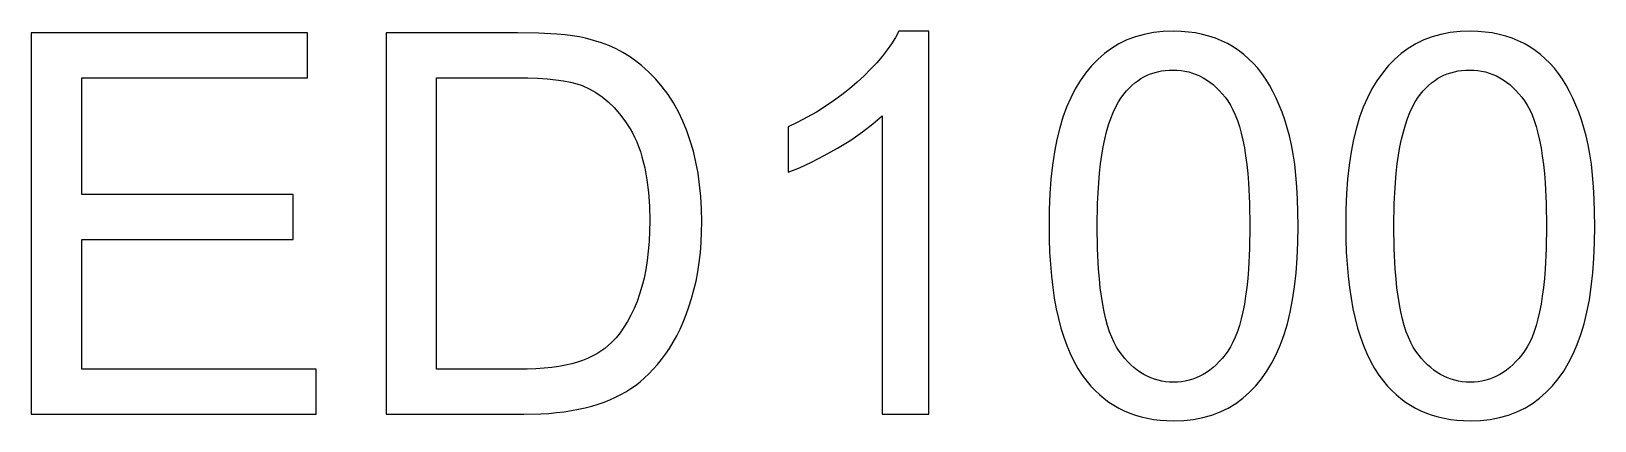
# Model space of a CAD drawing. Header units: millimetres. Extents: x -4.41 to 4.41, y -1.1 to 1.1.
import ezdxf

# ---------------------------------------------------------------- set-up
doc = ezdxf.new("R2010")
doc.units = ezdxf.units.MM
doc.layers.add('LASER_MARK', color=7, linetype='Continuous')

msp = doc.modelspace()

# ---------------------------------------------------------------- linework, layer by layer
at = {"layer": 'LASER_MARK'}
for points in [[(-4.4103, -1.0633), (-2.8025, -1.0633), (-2.8025, -0.809), (-4.1252, -0.809), (-4.1252, -0.0757), (-2.9333, -0.0757), (-2.9333, 0.1771), (-4.1252, 0.1771), (-4.1252, 0.8369), (-2.8525, 0.8369), (-2.8525, 1.0912), (-4.4103, 1.0912)], [(-2.4087, -1.0633), (-1.6313, -1.0633), (-1.5363, -1.061), (-1.491, -1.0581), (-1.447, -1.0541), (-1.4044, -1.0489), (-1.3633, -1.0426), (-1.3235, -1.0351), (-1.2852, -1.0265), (-1.2482, -1.0168), (-1.2126, -1.006), (-1.1784, -0.9941), (-1.1456, -0.9811), (-1.1141, -0.9671), (-1.084, -0.952), (-1.0553, -0.9358), (-1.028, -0.9185), (-1.0016, -0.8999), (-0.9758, -0.8796), (-0.9505, -0.8576), (-0.9257, -0.834), (-0.9014, -0.8087), (-0.8777, -0.7818), (-0.8545, -0.7533), (-0.8318, -0.723), (-0.8099, -0.691), (-0.789, -0.6569), (-0.7691, -0.6207), (-0.7502, -0.5825), (-0.7324, -0.5423), (-0.7155, -0.5), (-0.6997, -0.4557), (-0.6848, -0.4093), (-0.6714, -0.361), (-0.6598, -0.311), (-0.6499, -0.2592), (-0.6419, -0.2057), (-0.6356, -0.1505), (-0.6311, -0.0935), (-0.6284, -0.0348), (-0.6275, 0.0257), (-0.6288, 0.0967), (-0.6328, 0.1657), (-0.6394, 0.2328), (-0.6486, 0.2978), (-0.6605, 0.3608), (-0.6751, 0.4218), (-0.6922, 0.4808), (-0.712, 0.5379), (-0.7345, 0.5927), (-0.7596, 0.6449), (-0.7875, 0.6947), (-0.818, 0.742), (-0.8512, 0.7867), (-0.8871, 0.829), (-0.9257, 0.8688), (-0.967, 0.906), (-1.0005, 0.9329), (-1.0358, 0.9575), (-1.0727, 0.9801), (-1.1114, 1.0004), (-1.1517, 1.0186), (-1.1938, 1.0347), (-1.2375, 1.0486), (-1.283, 1.0603), (-1.3179, 1.0676), (-1.3565, 1.0738), (-1.3989, 1.0791), (-1.445, 1.0835), (-1.5483, 1.0893), (-1.6665, 1.0912), (-2.4087, 1.0912)], [(0.654, -1.0633), (0.654, 1.1), (0.4835, 1.1), (0.4647, 1.065), (0.4429, 1.0296), (0.4181, 0.9941), (0.3902, 0.9582), (0.3593, 0.922), (0.3253, 0.8856), (0.2884, 0.8489), (0.2484, 0.812), (0.206, 0.7755), (0.1618, 0.7405), (0.116, 0.7068), (0.0683, 0.6745), (0.019, 0.6436), (-0.0321, 0.6141), (-0.085, 0.586), (-0.1396, 0.5592), (-0.1396, 0.3035), (-0.0759, 0.3291), (-0.0083, 0.3604), (0.0633, 0.3974), (0.1389, 0.4401), (0.2127, 0.4857), (0.279, 0.5313), (0.338, 0.5768), (0.3646, 0.5996), (0.3894, 0.6224), (0.3894, -1.0633)], [(1.4101, 0.6143), (1.3917, 0.5537), (1.3757, 0.4885), (1.3622, 0.4186), (1.3511, 0.3441), (1.3425, 0.2649), (1.3364, 0.181), (1.3327, 0.0925), (1.3315, -0.0007), (1.3323, -0.0753), (1.3348, -0.1472), (1.339, -0.2165), (1.3448, -0.2831), (1.3523, -0.3471), (1.3614, -0.4084), (1.3723, -0.4671), (1.3847, -0.5232), (1.3989, -0.5766), (1.4147, -0.6274), (1.4322, -0.6755), (1.4513, -0.721), (1.4721, -0.7639), (1.4946, -0.8041), (1.5188, -0.8417), (1.5446, -0.8766), (1.5673, -0.9037), (1.5911, -0.929), (1.6159, -0.9525), (1.6418, -0.9743), (1.6688, -0.9944), (1.6967, -1.0127), (1.7257, -1.0293), (1.7558, -1.0442), (1.7869, -1.0572), (1.8191, -1.0686), (1.8523, -1.0782), (1.8865, -1.086), (1.9218, -1.0921), (1.9581, -1.0965), (1.9955, -1.0991), (2.0339, -1.1), (2.0918, -1.098), (2.1471, -1.0921), (2.1999, -1.0821), (2.2502, -1.0682), (2.2978, -1.0503), (2.343, -1.0285), (2.3855, -1.0027), (2.4256, -0.9729), (2.4631, -0.9394), (2.4983, -0.9027), (2.531, -0.8627), (2.5613, -0.8193), (2.5893, -0.7726), (2.6148, -0.7227), (2.6378, -0.6694), (2.6585, -0.6128), (2.6768, -0.5523), (2.6926, -0.4872), (2.706, -0.4176), (2.7169, -0.3433), (2.7255, -0.2645), (2.7315, -0.1812), (2.7352, -0.0932), (2.7364, -0.0007), (2.7356, 0.0773), (2.7334, 0.1512), (2.7296, 0.221), (2.7243, 0.2868), (2.7175, 0.3484), (2.7091, 0.4058), (2.6993, 0.4592), (2.6879, 0.5085), (2.6752, 0.5548), (2.6614, 0.5993), (2.6464, 0.6421), (2.6302, 0.683), (2.6129, 0.7222), (2.5945, 0.7595), (2.5749, 0.7951), (2.5542, 0.8289), (2.5322, 0.8608), (2.5087, 0.8908), (2.4838, 0.9188), (2.4575, 0.945), (2.4298, 0.9692), (2.4007, 0.9914), (2.3701, 1.0118), (2.3381, 1.0302), (2.3048, 1.0466), (2.2701, 1.0607), (2.2341, 1.0727), (2.1967, 1.0825), (2.158, 1.0902), (2.118, 1.0956), (2.0766, 1.0989), (2.0339, 1.1), (1.9764, 1.098), (1.9214, 1.0921), (1.8688, 1.0822), (1.8188, 1.0684), (1.7713, 1.0506), (1.7263, 1.0289), (1.6838, 1.0032), (1.6438, 0.9736), (1.6062, 0.9404), (1.571, 0.9038), (1.5382, 0.8638), (1.5078, 0.8206), (1.4798, 0.774), (1.4542, 0.7241), (1.4309, 0.6709)], [(3.084, 0.6143), (3.0655, 0.5537), (3.0496, 0.4885), (3.0361, 0.4186), (3.025, 0.3441), (3.0164, 0.2649), (3.0103, 0.181), (3.0066, 0.0925), (3.0053, -0.0007), (3.0062, -0.0753), (3.0087, -0.1472), (3.0128, -0.2165), (3.0187, -0.2831), (3.0262, -0.3471), (3.0353, -0.4084), (3.0461, -0.4671), (3.0586, -0.5232), (3.0728, -0.5766), (3.0886, -0.6274), (3.1061, -0.6755), (3.1252, -0.721), (3.146, -0.7639), (3.1685, -0.8041), (3.1926, -0.8417), (3.2184, -0.8766), (3.2412, -0.9037), (3.265, -0.929), (3.2898, -0.9525), (3.3157, -0.9743), (3.3426, -0.9944), (3.3706, -1.0127), (3.3996, -1.0293), (3.4297, -1.0442), (3.4608, -1.0572), (3.493, -1.0686), (3.5262, -1.0782), (3.5604, -1.086), (3.5957, -1.0921), (3.632, -1.0965), (3.6694, -1.0991), (3.7078, -1.1), (3.7657, -1.098), (3.821, -1.0921), (3.8738, -1.0821), (3.924, -1.0682), (3.9717, -1.0503), (4.0168, -1.0285), (4.0594, -1.0027), (4.0995, -0.9729), (4.137, -0.9394), (4.1722, -0.9027), (4.2049, -0.8627), (4.2352, -0.8193), (4.2631, -0.7726), (4.2886, -0.7227), (4.3117, -0.6694), (4.3324, -0.6128), (4.3507, -0.5523), (4.3665, -0.4872), (4.3799, -0.4176), (4.3908, -0.3433), (4.3993, -0.2645), (4.4054, -0.1812), (4.4091, -0.0932), (4.4103, -0.0007), (4.4095, 0.0773), (4.4073, 0.1512), (4.4035, 0.221), (4.3982, 0.2868), (4.3913, 0.3484), (4.383, 0.4058), (4.3732, 0.4592), (4.3618, 0.5085), (4.3491, 0.5548), (4.3352, 0.5993), (4.3203, 0.6421), (4.3041, 0.683), (4.2868, 0.7222), (4.2684, 0.7595), (4.2488, 0.7951), (4.2281, 0.8289), (4.206, 0.8608), (4.1826, 0.8908), (4.1577, 0.9188), (4.1314, 0.945), (4.1037, 0.9692), (4.0746, 0.9914), (4.044, 1.0118), (4.012, 1.0302), (3.9787, 1.0466), (3.944, 1.0607), (3.9079, 1.0727), (3.8706, 1.0825), (3.8319, 1.0902), (3.7919, 1.0956), (3.7505, 1.0989), (3.7078, 1.1), (3.6503, 1.098), (3.5953, 1.0921), (3.5427, 1.0822), (3.4927, 1.0684), (3.4452, 1.0506), (3.4002, 1.0289), (3.3576, 1.0032), (3.3176, 0.9736), (3.2801, 0.9404), (3.2449, 0.9038), (3.2121, 0.8638), (3.1817, 0.8206), (3.1537, 0.774), (3.1281, 0.7241), (3.1048, 0.6709)], [(-2.1236, -0.809), (-2.1236, 0.8369), (-1.6709, 0.8369), (-1.6096, 0.8363), (-1.5525, 0.8342), (-1.4999, 0.8307), (-1.4516, 0.8259), (-1.4077, 0.8197), (-1.3681, 0.8121), (-1.3329, 0.8032), (-1.3021, 0.7929), (-1.2631, 0.7756), (-1.2257, 0.7545), (-1.1897, 0.7297), (-1.1553, 0.7012), (-1.1223, 0.6689), (-1.0909, 0.6329), (-1.0609, 0.5931), (-1.0324, 0.5496), (-1.019, 0.5263), (-1.0064, 0.5018), (-0.9947, 0.4761), (-0.9839, 0.4491), (-0.9739, 0.4209), (-0.9648, 0.3915), (-0.9492, 0.329), (-0.937, 0.2616), (-0.9284, 0.1893), (-0.9232, 0.1122), (-0.9214, 0.0301), (-0.9223, -0.0297), (-0.925, -0.0873), (-0.9294, -0.1426), (-0.9356, -0.1956), (-0.9435, -0.2464), (-0.9533, -0.2949), (-0.9648, -0.3411), (-0.978, -0.385), (-0.9929, -0.4267), (-1.0091, -0.4663), (-1.0268, -0.5036), (-1.0458, -0.5388), (-1.0663, -0.5718), (-1.0881, -0.6026), (-1.1114, -0.6312), (-1.136, -0.6576), (-1.1548, -0.6751), (-1.1751, -0.6916), (-1.1969, -0.7071), (-1.2203, -0.7216), (-1.2452, -0.735), (-1.2717, -0.7475), (-1.2997, -0.7589), (-1.3293, -0.7693), (-1.361, -0.7786), (-1.3956, -0.7867), (-1.4331, -0.7935), (-1.4735, -0.7991), (-1.5167, -0.8034), (-1.5628, -0.8065), (-1.6118, -0.8084), (-1.6636, -0.809)], [(1.7275, -0.7069), (1.7125, -0.6835), (1.6984, -0.6574), (1.6853, -0.6285), (1.6732, -0.5969), (1.662, -0.5625), (1.6518, -0.5253), (1.6426, -0.4853), (1.6344, -0.4425), (1.6271, -0.397), (1.6208, -0.3487), (1.6155, -0.2977), (1.6111, -0.2438), (1.6053, -0.1278), (1.6033, -0.0007), (1.6055, 0.1267), (1.6081, 0.1865), (1.6119, 0.2437), (1.6167, 0.2983), (1.6226, 0.3502), (1.6295, 0.3996), (1.6375, 0.4464), (1.6466, 0.4906), (1.6567, 0.5321), (1.6679, 0.5711), (1.6802, 0.6074), (1.6936, 0.6411), (1.708, 0.6723), (1.7235, 0.7008), (1.74, 0.7267), (1.7683, 0.7629), (1.7834, 0.7792), (1.799, 0.7942), (1.8152, 0.8081), (1.8319, 0.8208), (1.8492, 0.8322), (1.8671, 0.8425), (1.8856, 0.8515), (1.9047, 0.8593), (1.9243, 0.866), (1.9445, 0.8714), (1.9652, 0.8756), (1.9866, 0.8786), (2.0085, 0.8804), (2.031, 0.881), (2.0539, 0.8803), (2.0763, 0.8783), (2.0983, 0.8749), (2.1198, 0.8701), (2.1408, 0.864), (2.1613, 0.8564), (2.1813, 0.8476), (2.2009, 0.8373), (2.22, 0.8257), (2.2386, 0.8127), (2.2568, 0.7984), (2.2744, 0.7827), (2.2916, 0.7656), (2.3083, 0.7471), (2.3246, 0.7273), (2.3403, 0.7061), (2.3554, 0.6829), (2.3695, 0.6568), (2.3825, 0.628), (2.3947, 0.5964), (2.4058, 0.562), (2.416, 0.5248), (2.4252, 0.4848), (2.4335, 0.442), (2.4408, 0.3964), (2.4471, 0.348), (2.4524, 0.2969), (2.4568, 0.2429), (2.4626, 0.1267), (2.4645, -0.0007), (2.4626, -0.1275), (2.4568, -0.2432), (2.4524, -0.297), (2.4471, -0.3479), (2.4408, -0.3962), (2.4335, -0.4416), (2.4252, -0.4843), (2.416, -0.5243), (2.4058, -0.5615), (2.3947, -0.5959), (2.3825, -0.6276), (2.3695, -0.6565), (2.3554, -0.6827), (2.3403, -0.7061), (2.3246, -0.7275), (2.3084, -0.7475), (2.2917, -0.7661), (2.2746, -0.7833), (2.2571, -0.7991), (2.239, -0.8136), (2.2206, -0.8267), (2.2017, -0.8384), (2.1823, -0.8487), (2.1624, -0.8577), (2.1422, -0.8653), (2.1214, -0.8715), (2.1002, -0.8763), (2.0786, -0.8797), (2.0565, -0.8818), (2.0339, -0.8825), (2.0114, -0.8818), (1.9893, -0.8798), (1.9676, -0.8763), (1.9464, -0.8715), (1.9257, -0.8653), (1.9054, -0.8578), (1.8856, -0.8489), (1.8662, -0.8386), (1.8473, -0.8269), (1.8288, -0.8139), (1.8108, -0.7995), (1.7932, -0.7837), (1.7761, -0.7666), (1.7595, -0.748)], [(3.4014, -0.7069), (3.3864, -0.6835), (3.3723, -0.6574), (3.3592, -0.6285), (3.3471, -0.5969), (3.3359, -0.5625), (3.3257, -0.5253), (3.3165, -0.4853), (3.3083, -0.4425), (3.301, -0.397), (3.2947, -0.3487), (3.2893, -0.2977), (3.285, -0.2438), (3.2792, -0.1278), (3.2772, -0.0007), (3.2794, 0.1267), (3.282, 0.1865), (3.2858, 0.2437), (3.2906, 0.2983), (3.2964, 0.3502), (3.3034, 0.3996), (3.3114, 0.4464), (3.3205, 0.4906), (3.3306, 0.5321), (3.3418, 0.5711), (3.3541, 0.6074), (3.3674, 0.6411), (3.3819, 0.6723), (3.3973, 0.7008), (3.4139, 0.7267), (3.4422, 0.7629), (3.4573, 0.7792), (3.4729, 0.7942), (3.489, 0.8081), (3.5058, 0.8208), (3.5231, 0.8322), (3.541, 0.8425), (3.5595, 0.8515), (3.5785, 0.8593), (3.5982, 0.866), (3.6184, 0.8714), (3.6391, 0.8756), (3.6605, 0.8786), (3.6824, 0.8804), (3.7049, 0.881), (3.7278, 0.8803), (3.7502, 0.8783), (3.7722, 0.8749), (3.7936, 0.8701), (3.8147, 0.864), (3.8352, 0.8564), (3.8552, 0.8476), (3.8748, 0.8373), (3.8939, 0.8257), (3.9125, 0.8127), (3.9307, 0.7984), (3.9483, 0.7827), (3.9655, 0.7656), (3.9822, 0.7471), (3.9985, 0.7273), (4.0142, 0.7061), (4.0293, 0.6829), (4.0433, 0.6568), (4.0564, 0.628), (4.0686, 0.5964), (4.0797, 0.562), (4.0899, 0.5248), (4.0991, 0.4848), (4.1074, 0.442), (4.1146, 0.3964), (4.1209, 0.348), (4.1263, 0.2969), (4.1306, 0.2429), (4.1365, 0.1267), (4.1384, -0.0007), (4.1365, -0.1275), (4.1306, -0.2432), (4.1263, -0.297), (4.1209, -0.3479), (4.1146, -0.3962), (4.1074, -0.4416), (4.0991, -0.4843), (4.0899, -0.5243), (4.0797, -0.5615), (4.0686, -0.5959), (4.0564, -0.6276), (4.0433, -0.6565), (4.0293, -0.6827), (4.0142, -0.7061), (3.9985, -0.7275), (3.9823, -0.7475), (3.9656, -0.7661), (3.9485, -0.7833), (3.9309, -0.7991), (3.9129, -0.8136), (3.8945, -0.8267), (3.8755, -0.8384), (3.8562, -0.8487), (3.8363, -0.8577), (3.816, -0.8653), (3.7953, -0.8715), (3.7741, -0.8763), (3.7525, -0.8797), (3.7304, -0.8818), (3.7078, -0.8825), (3.6853, -0.8818), (3.6632, -0.8798), (3.6415, -0.8763), (3.6203, -0.8715), (3.5996, -0.8653), (3.5793, -0.8578), (3.5595, -0.8489), (3.5401, -0.8386), (3.5212, -0.8269), (3.5027, -0.8139), (3.4847, -0.7995), (3.4671, -0.7837), (3.45, -0.7666), (3.4334, -0.748)]]:
    msp.add_lwpolyline(points, close=True, dxfattribs=at)

doc.saveas('drawing.dxf')
